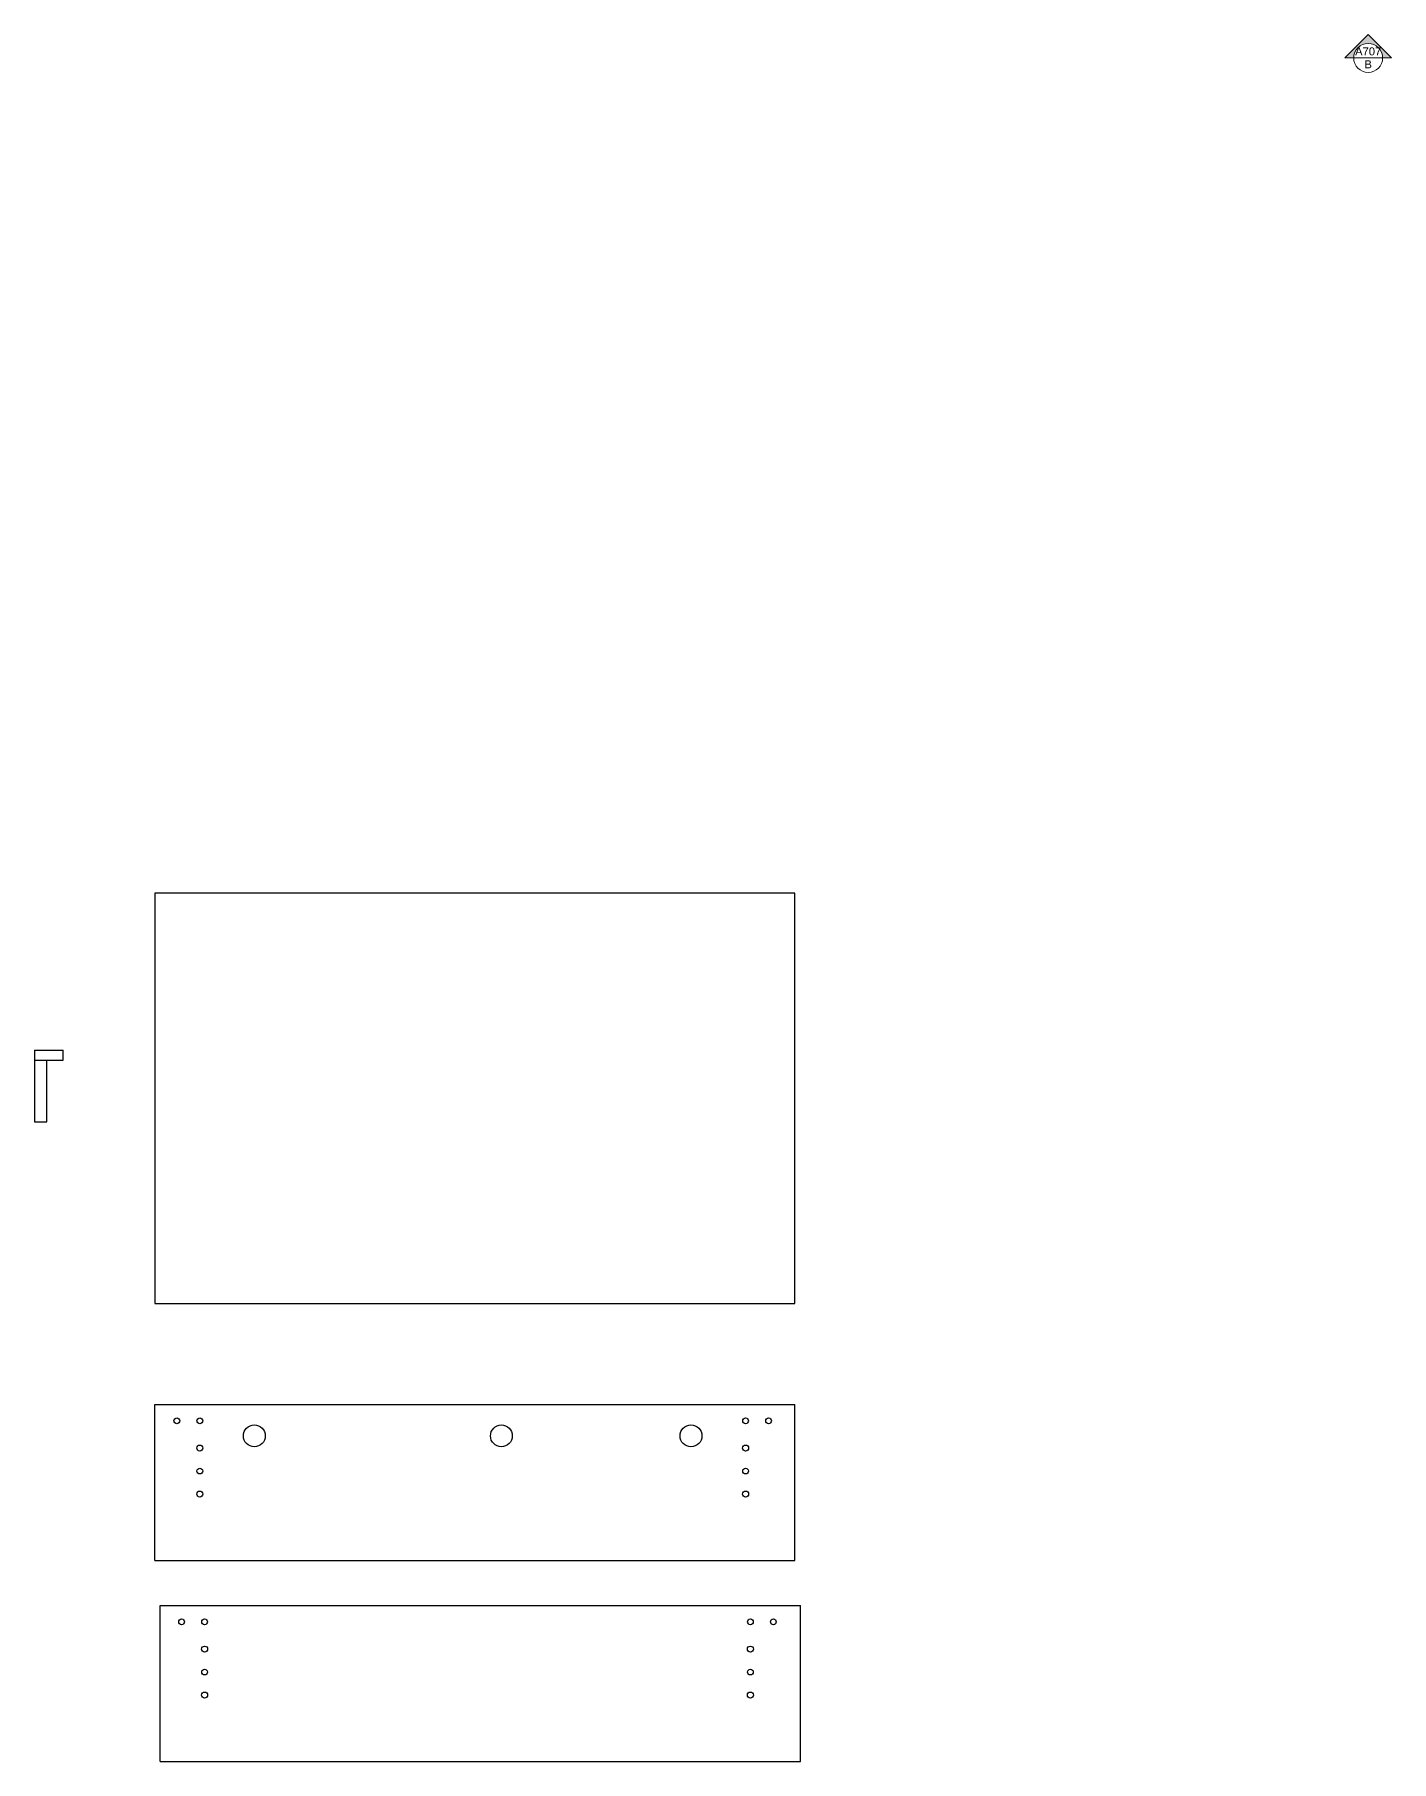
# Model space of a CAD drawing. Header units: millimetres. Extents: x -1335 to 2991, y -7 to 1980.
# Drawn here: x 2024.8 to 2355.5, y 360.5 to 781.2 of the extents above; entities that cross this region are included whole.
import ezdxf
from ezdxf.enums import TextEntityAlignment as Align

# ---------------------------------------------------------------- set-up
doc = ezdxf.new("R2010")
doc.units = ezdxf.units.MM
doc.layers.get('0').update_dxf_attribs({"color": 8})
doc.layers.add('A-PRSP-1', color=7, linetype='Continuous', lineweight=40)
doc.layers.add('QUOTE', color=5, linetype='Continuous')
doc.layers.add('Vano viti', color=4, linetype='Continuous')
doc.styles.get("Standard").update_dxf_attribs({"font": 'Arial.ttf'})

# ---------------------------------------------------------------- blocks, each defined once
blk = doc.blocks.new('SYMBOL')
at = {"layer": 'A-PRSP-1', "linetype": 'Continuous', "lineweight": 20}
h = blk.add_hatch(color=256, dxfattribs=at)
h.dxf.hatch_style = 1
h.paths.add_polyline_path([(11.206, 4.948), (11.316, 4.948, -1), (11.678, 4.948), (11.788, 4.948), (11.497, 5.241)])
at = {"linetype": 'Continuous', "lineweight": 20}
blk.add_line((11.316, 4.948), (11.678, 4.948), dxfattribs=at)
at = {"layer": 'A-PRSP-1', "linetype": 'Continuous', "lineweight": 20}
for p, q in [((11.206, 4.948), (11.497, 5.241)), ((11.788, 4.948), (11.497, 5.241)), ((11.316, 4.948), (11.206, 4.948)), ((11.678, 4.948), (11.788, 4.948))]:
    blk.add_line(p, q, dxfattribs=at)
blk.add_circle((11.497, 4.948), 0.181, dxfattribs=at)
at = {"linetype": 'Continuous', "lineweight": 20}
for tag, p in [('TAVOLA', (11.497, 5.08)), ('SEZIONE', (11.497, 4.918))]:
    blk.add_attdef(tag, text='', height=0.1, dxfattribs=at).set_placement(p, align=Align.TOP_CENTER)

msp = doc.modelspace()

# ---------------------------------------------------------------- linework, layer by layer
for p, q in [((2210.1, 572.07), (2054.1, 572.07)), ((2054.1, 572.07), (2054.1, 472.07)), ((2210.1, 472.07), (2210.1, 572.07)), ((2024.82, 533.81), (2031.82, 533.81)), ((2024.82, 533.81), (2024.82, 531.31)), ((2024.82, 531.31), (2031.82, 531.31)), ((2024.82, 531.31), (2024.82, 516.31)), ((2027.82, 516.31), (2027.82, 531.31)), ((2031.82, 531.31), (2031.82, 533.81)), ((2024.82, 516.31), (2027.82, 516.31)), ((2054.1, 472.07), (2210.1, 472.07)), ((2054.1, 472.07), (2210.1, 472.07)), ((2054.1, 409.41), (2054.1, 447.41)), ((2054.1, 447.41), (2210.1, 447.41)), ((2210.1, 409.41), (2210.1, 447.41)), ((2054.1, 409.41), (2210.1, 409.41)), ((2055.46, 360.47), (2055.46, 398.47)), ((2055.46, 398.47), (2211.46, 398.47)), ((2211.46, 360.47), (2211.46, 398.47)), ((2055.46, 360.47), (2211.46, 360.47))]:
    msp.add_line(p, q)
at = {"layer": 'Vano viti'}
for centre, radius in [((2059.49, 443.47), 0.7), ((2065.09, 443.47), 0.7), ((2078.38, 439.79), 2.66), ((2138.58, 439.79), 2.66), ((2184.78, 439.79), 2.66), ((2198.09, 443.47), 0.7), ((2203.69, 443.47), 0.7), ((2065.09, 436.82), 0.735), ((2198.09, 436.82), 0.735), ((2065.09, 431.22), 0.7), ((2198.09, 431.22), 0.7), ((2065.09, 425.62), 0.735), ((2198.09, 425.62), 0.735), ((2060.65, 394.49), 0.7), ((2066.25, 394.49), 0.7), ((2199.25, 394.49), 0.7), ((2204.85, 394.49), 0.7), ((2066.25, 387.84), 0.735), ((2199.25, 387.84), 0.735), ((2066.25, 382.24), 0.7), ((2199.25, 382.24), 0.7), ((2066.25, 376.64), 0.735), ((2199.25, 376.64), 0.735)]:
    msp.add_circle(centre, radius, dxfattribs=at)

# ---------------------------------------------------------------- block references
at = {"layer": 'QUOTE', "xscale": 19.50110641980523, "yscale": 19.50110641980523, "zscale": 19.50110641980523}
msp.add_blockref('SYMBOL', (2125.59, 679.05), dxfattribs=at).add_auto_attribs({'SEZIONE': 'B', 'TAVOLA': 'A707'})

doc.saveas('drawing.dxf')
